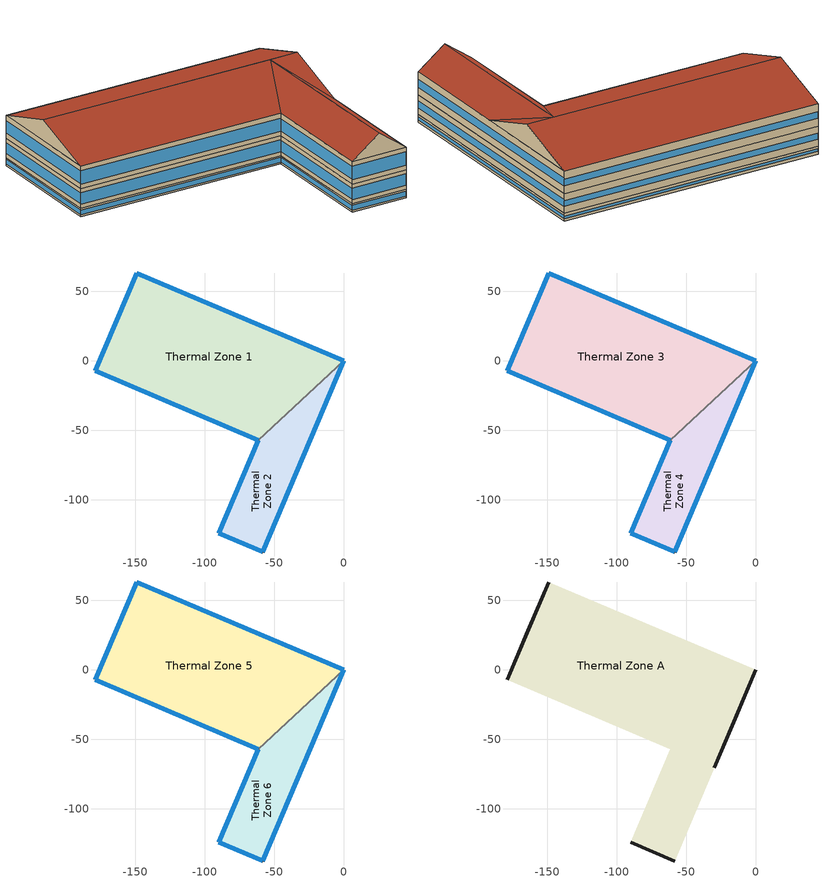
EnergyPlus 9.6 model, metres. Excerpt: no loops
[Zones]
Thermal Zone 1
 floor ground (ExtSlabCarpet): 0,0 -61.61,-57.03 -178.99,-7.2 -149.08,63.28 z0
 wall outside (Ext Wall): 0,0 -149.08,63.28 -178.99,-7.2 -61.61,-57.03 z0:4.98
 wall to Thermal Zone 2 (Interior Wall): -61.61,-57.03 0,0 z0:4.98
 window (Ext Window): -149.08,63.27 -178.99,-7.19 z1.15:3.83; -178.98,-7.21 -61.62,-57.03 z1.02:3.96; -0.01,0 -149.07,63.27 z1.77:3.21
Thermal Zone 2
 floor ground (ExtSlabCarpet): -90.03,-123.98 -61.61,-57.03 0,0 -58.34,-137.43 z0
 wall outside (Ext Wall): -61.61,-57.03 -90.03,-123.98 -58.34,-137.43 0,0 z0:4.98
 window (Ext Window): -61.62,-57.04 -90.03,-123.97 z1.15:3.83; -90.02,-123.98 -58.35,-137.43 z1.02:3.96; -58.33,-137.42 0,-0.01 z1.59:3.39
Thermal Zone 3
 floor to Thermal Zone 1 (Interior Floor): 0,0 -61.61,-57.03 -178.99,-7.2 -149.08,63.28 z4.98
 wall outside (Ext Wall): 0,0 -149.08,63.28 -178.99,-7.2 -61.61,-57.03 z4.98:16.66
 wall to Thermal Zone 4 (Interior Wall): -61.61,-57.03 0,0 z4.98:16.66
 window (Ext Window): -149.08,63.27 -178.99,-7.19 z7.67:13.97; -178.98,-7.21 -61.62,-57.03 z7.37:14.27; -0.01,0 -149.07,63.27 z9.13:12.51
Thermal Zone 4
 floor to Thermal Zone 2 (Interior Floor): 0,0 -58.34,-137.43 -90.03,-123.98 -61.61,-57.03 z4.98
 wall outside (Ext Wall): -61.61,-57.03 -90.03,-123.98 -58.34,-137.43 0,0 z4.98:16.66
 window (Ext Window): -61.62,-57.04 -90.03,-123.97 z7.67:13.97; -90.02,-123.98 -58.35,-137.43 z7.37:14.27; -58.33,-137.42 0,-0.01 z8.72:12.92
Thermal Zone 5
 floor to Thermal Zone 3 (Interior Floor): 0,0 -61.61,-57.03 -178.99,-7.2 -149.08,63.28 z16.66
 wall outside (Ext Wall): 0,0 -149.08,63.28 -178.99,-7.2 -61.61,-57.03 z16.66:30.14
 wall to Thermal Zone 6 (Interior Wall): -61.61,-57.03 0,0 z16.66:30.14
 window (Ext Window): -149.08,63.27 -178.99,-7.19 z19.76:27.04; -178.98,-7.21 -61.62,-57.03 z19.42:27.38; -0.01,0 -149.07,63.27 z21.45:25.35
Thermal Zone 6
 floor to Thermal Zone 4 (Interior Floor): 0,0 -58.34,-137.43 -90.03,-123.98 -61.61,-57.03 z16.66
 wall outside (Ext Wall): -61.61,-57.03 -90.03,-123.98 -58.34,-137.43 0,0 z16.66:30.14
 window (Ext Window): -61.62,-57.04 -90.03,-123.97 z19.76:27.04; -90.02,-123.98 -58.35,-137.43 z19.42:27.38; -58.33,-137.42 0,-0.01 z20.97:25.83
Thermal Zone A
 floor to Thermal Zone 5 (Interior Floor): 0,0 -61.61,-57.03 -178.99,-7.2 -149.08,63.28 z30.14
 floor to Thermal Zone 6 (Interior Floor): 0,0 -58.34,-137.43 -90.03,-123.98 -61.61,-57.03 z30.14
 wall outside (Ext Wall): -149.08,63.28,30.14 -178.99,-7.2,30.14 -164.03,28.04,42.86; 0,0,30.14 -14.96,-35.24,42.86 -29.92,-70.48,30.14; -74.18,-130.71,42.86 -90.03,-123.98,30.14 -58.34,-137.43,30.14
 roof outside (Ext Roof): 0,0,30.14 -149.08,63.28,30.14 -164.03,28.04,42.86 -14.96,-35.24,42.86; -30.8,-28.51,42.86 -164.03,28.04,42.86 -178.99,-7.2,30.14 -61.61,-57.03,30.14; -14.96,-35.24,42.86 -30.8,-28.51,42.86 -29.92,-70.48,30.14; -29.92,-70.48,30.14 -30.8,-28.51,42.86 -74.18,-130.71,42.86 -58.34,-137.43,30.14; -30.8,-28.51,42.86 -61.61,-57.03,30.14 -90.03,-123.98,30.14 -74.18,-130.71,42.86
[Building]
Building 1: North Axis {deg}=-0
[Site:Location]
Washington Dc Dulles IntL Ar: Latitude {deg}=38.98; Longitude {deg}=-77.47; Time Zone {hr}=-5; Elevation {m}=82
[SizingPeriod:DesignDay] Month=7; Day of Month=21; Day Type=SummerDesignDay; Daily Dry-Bulb Temperature Range {deltaC}=14.4; Dry-Bulb Temperature Range Modifier Type=DefaultMultipliers; Barometric Pressure {Pa}=86790; Wind Speed {m/s}=5; Wind Direction {deg}=340; Rain Indicator=No; Snow Indicator=No; Daylight Saving Time Indicator=No; Solar Model Indicator=ASHRAETau; ASHRAE Clear Sky Optical Depth for Beam Irradiance (taub)=0.339; ASHRAE Clear Sky Optical Depth for Diffuse Irradiance (taud)=2.366; Begin Environment Reset Mode=FullResetAtBeginEnvironment
Name | Maximum Dry-Bulb Temperature {C} | Humidity Condition Type | Wetbulb or DewPoint at Maximum Dry-Bulb {C} | Enthalpy at Maximum Dry-Bulb {J/kg}
SALT-LAKE-CITY-IAP Ann Clg .4% Condns DB=>MWB | 36.5 | Wetbulb | 17.1
SALT-LAKE-CITY-IAP Ann Clg .4% Condns DP=>MDB | 22.5 | Dewpoint | 15.6
SALT-LAKE-CITY-IAP Ann Clg .4% Condns Enth=>MDB | 30.8 | Enthalpy |  | 59300
SALT-LAKE-CITY-IAP Ann Clg .4% Condns WB=>MDB | 31.2 | Wetbulb | 19
[Material] Thermal Absorptance=0.9
Name | Roughness | Thickness m | Conductivity W/m-K | Density kg/m3 | Specific Heat J/kg-K | Solar Absorptance | Visible Absorptance
wall concrete | MediumRough | 0.398 | 0.5 | 2243 | 837 | 0.65 | 0.65
roof concrete | MediumRough | 0.401 | 0.5 | 2243 | 837 | 0.65 | 0.65
Wall Insulation [37] | MediumRough | 0.0681 | 0.0432 | 91 | 837 | 0.5 | 0.5
Roof Insulation [25] | MediumRough | 0.263 | 0.049 | 265 | 836.8 | 0.7 | 0.7
F16 Acoustic tile | MediumSmooth | 0.0191 | 0.06 | 368 | 590 | 0.3 | 0.3
M11 100mm lightweight concrete | MediumRough | 0.1016 | 0.53 | 1280 | 840 | 0.5 | 0.5
MAT-CC05 4 HW CONCRETE | Rough | 0.1016 | 1.311 | 2240 | 836.8 | 0.85 | 0.85
G01a 19mm gypsum board | MediumSmooth | 0.019 | 0.16 | 800 | 1090 | 0.4 | 0.4
[Material:AirGap]
Name | Thermal Resistance m2-K/W
F04 Wall air space resistance | 0.15
F05 Ceiling air space resistance | 0.18
[Material:NoMass]
CP02 CARPET PAD: Roughness=Smooth; Thermal Resistance m2-K/W=0.1; Thermal Absorptance=0.9; Solar Absorptance=0.8; Visible Absorptance=0.8
[WindowMaterial:SimpleGlazingSystem]
Window Material Simple Glazing System: U-Factor W/m2-K=1.51; Solar Heat Gain Coefficient=0.25
[Construction]
Ext Roof: roof concrete, Roof Insulation [25]
Ext Wall: wall concrete, Wall Insulation [37]
Ext Window: Window Material Simple Glazing System
ExtSlabCarpet: MAT-CC05 4 HW CONCRETE, CP02 CARPET PAD
Interior Floor: F16 Acoustic tile, F05 Ceiling air space resistance, M11 100mm lightweight concrete
Interior Wall: G01a 19mm gypsum board, F04 Wall air space resistance, G01a 19mm gypsum board
[Zone]
Thermal Zone 1; Thermal Zone 2: 203, 0, 0, 0, , 1, , , , , , Yes
Thermal Zone 3; Thermal Zone 4: 203, 0, 0, 4.98, , 1, , , , , , Yes
Thermal Zone 5; Thermal Zone 6: 203, 0, 0, 16.66, , 1, , , , , , Yes
Thermal Zone A: 203, 0, 0, 30.14, , 1, , , , , , No
[AvailabilityManager:Scheduled] Schedule=Always On Discrete
Packaged Rooftop Air Conditioner 1 Availability Manager; Air Loop HVAC Outdoor Air System 1 Availability Manager; Packaged Rooftop Air Conditioner 2 Availability Manager; Air Loop HVAC Outdoor Air System 2 Availability Manager; Packaged Rooftop Air Conditioner 3 Availability Manager; Air Loop HVAC Outdoor Air System 3 Availability Manager
[Schedule:Constant]
Always On Discrete: Hourly Value=1
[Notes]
wall material
